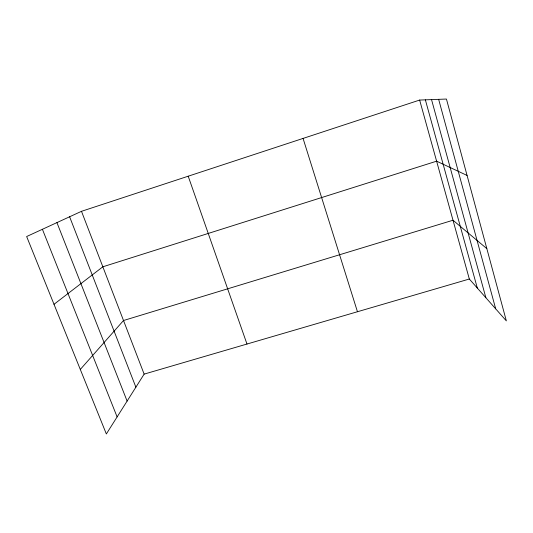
<?xml version="1.0" encoding="UTF-8"?>
<svg xmlns="http://www.w3.org/2000/svg" width="533" height="533" viewBox="0 0 533 533"><rect width="100%" height="100%" fill="white"/><g stroke="black" fill="none" stroke-linecap="round" stroke-linejoin="round"><path stroke-width="0.8" d="M469.326 279.019L144.137 374.119L106.347 433.962L26.65 236.532L81.489 211.315L419.644 100.064L446.441 99.038L506.35 320.899L469.326 279.019L419.644 100.064M80.303 369.442L123.509 320.52L453.003 220.236L486.836 248.638M54.006 304.303L102.836 266.8L436.614 161.179L467.075 175.444M42.407 229.283L117.113 416.906M56.931 222.607L127.107 401.082M69.616 216.771L135.882 387.185M81.489 211.315L144.137 374.119M188.202 176.203L246.986 344.045M303.064 138.42L357.456 311.738M425.367 99.844L477.321 288.06M431.537 99.611L485.876 297.74M438.652 99.338L495.69 308.84"/></g></svg>
